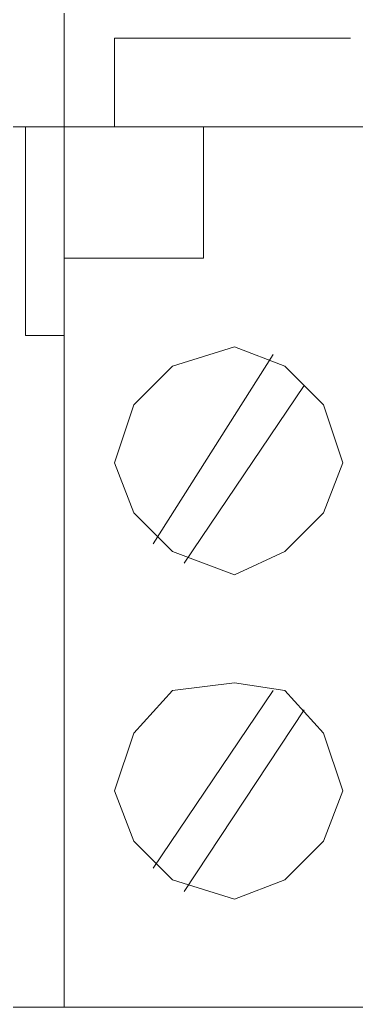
# Model space of a CAD drawing. Header units: millimetres. Extents: x 3 to 291, y 6 to 496.
# Drawn here: x 193.862 to 195.302, y 373.728 to 377.959 of the extents above; entities that cross this region are included whole.
import ezdxf

# ---------------------------------------------------------------- set-up
doc = ezdxf.new("R2010")
doc.units = ezdxf.units.MM
doc.layers.get('0').update_dxf_attribs({"linetype": 'CONTINUOUS'})

msp = doc.modelspace()

# ---------------------------------------------------------------- linework, layer by layer
at = {"color": 7, "linetype": 'Continuous', "lineweight": 20}
for points in [[(192.6627, 381.5533), (194.0525, 381.5533), (194.0525, 373.7277), (192.6627, 373.7277)], [(192.6627, 381.5533), (194.0525, 381.5533), (194.0525, 373.7277), (192.6627, 373.7277)], [(192.6627, 381.5533), (194.0525, 381.5533), (194.0525, 373.7277), (192.6627, 373.7277)], [(192.6627, 381.5533), (194.0525, 381.5533), (194.0525, 373.7277), (192.6627, 373.7277)], [(192.6627, 381.5533), (194.0525, 381.5533), (194.0525, 373.7277), (192.6627, 373.7277)], [(192.6627, 381.5533), (194.0525, 381.5533), (194.0525, 373.7277), (192.6627, 373.7277)], [(192.6627, 381.5533), (194.0525, 381.5533), (194.0525, 373.7277), (192.6627, 373.7277)], [(192.6627, 381.5533), (194.0525, 381.5533), (194.0525, 373.7277), (192.6627, 373.7277)], [(192.6627, 381.5533), (194.0525, 381.5533), (194.0525, 373.7277), (192.6627, 373.7277)], [(192.6627, 381.5533), (194.0525, 381.5533), (194.0525, 373.7277), (192.6627, 373.7277)], [(192.6627, 381.5533), (194.0525, 381.5533), (194.0525, 373.7277), (192.6627, 373.7277)], [(192.6627, 381.5533), (194.0525, 381.5533), (194.0525, 373.7277), (192.6627, 373.7277)], [(192.6627, 381.5533), (194.0525, 381.5533), (194.0525, 373.7277), (192.6627, 373.7277)], [(192.6627, 381.5533), (194.0525, 381.5533), (194.0525, 373.7277), (192.6627, 373.7277)], [(192.6627, 381.5533), (194.0525, 381.5533), (194.0525, 373.7277), (192.6627, 373.7277)], [(192.6627, 381.5533), (194.0525, 381.5533), (194.0525, 373.7277), (192.6627, 373.7277)], [(192.6627, 381.5533), (194.0525, 381.5533), (194.0525, 373.7277), (192.6627, 373.7277)], [(192.6627, 381.5533), (194.0525, 381.5533), (194.0525, 373.7277), (192.6627, 373.7277)], [(192.6627, 381.5533), (194.0525, 381.5533), (194.0525, 373.7277), (192.6627, 373.7277)], [(192.6627, 381.5533), (194.0525, 381.5533), (194.0525, 373.7277), (192.6627, 373.7277)], [(194.0525, 381.5533), (195.4588, 381.5533), (195.4588, 373.7277), (194.0525, 373.7277)], [(194.0525, 381.5533), (195.4588, 381.5533), (195.4588, 373.7277), (194.0525, 373.7277)], [(194.0525, 381.5533), (195.4588, 381.5533), (195.4588, 373.7277), (194.0525, 373.7277)], [(194.0525, 381.5533), (195.4588, 381.5533), (195.4588, 373.7277), (194.0525, 373.7277)], [(194.0525, 381.5533), (195.4588, 381.5533), (195.4588, 373.7277), (194.0525, 373.7277)], [(194.0525, 381.5533), (195.4588, 381.5533), (195.4588, 373.7277), (194.0525, 373.7277)], [(194.0525, 381.5533), (195.4588, 381.5533), (195.4588, 373.7277), (194.0525, 373.7277)], [(194.0525, 381.5533), (195.4588, 381.5533), (195.4588, 373.7277), (194.0525, 373.7277)], [(194.0525, 381.5533), (195.4588, 381.5533), (195.4588, 373.7277), (194.0525, 373.7277)], [(194.0525, 381.5533), (195.4588, 381.5533), (195.4588, 373.7277), (194.0525, 373.7277)], [(194.0525, 381.5533), (195.4588, 381.5533), (195.4588, 373.7277), (194.0525, 373.7277)], [(194.0525, 381.5533), (195.4588, 381.5533), (195.4588, 373.7277), (194.0525, 373.7277)], [(194.0525, 381.5533), (195.4588, 381.5533), (195.4588, 373.7277), (194.0525, 373.7277)], [(194.0525, 381.5533), (195.4588, 381.5533), (195.4588, 373.7277), (194.0525, 373.7277)], [(194.0525, 381.5533), (195.4588, 381.5533), (195.4588, 373.7277), (194.0525, 373.7277)], [(194.0525, 381.5533), (195.4588, 381.5533), (195.4588, 373.7277), (194.0525, 373.7277)], [(194.0525, 381.5533), (195.4588, 381.5533), (195.4588, 373.7277), (194.0525, 373.7277)], [(194.0525, 381.5533), (195.4588, 381.5533), (195.4588, 373.7277), (194.0525, 373.7277)], [(194.0525, 381.5533), (195.4588, 381.5533), (195.4588, 373.7277), (194.0525, 373.7277)], [(194.0525, 381.5533), (195.4588, 381.5533), (195.4588, 373.7277), (194.0525, 373.7277)], [(192.6627, 373.7277), (194.0525, 373.7277), (194.0525, 377.4998), (192.6627, 377.4998)], [(192.6627, 373.7277), (194.0525, 373.7277), (194.0525, 377.4998), (192.6627, 377.4998)], [(192.6627, 373.7277), (194.0525, 373.7277), (194.0525, 377.4998), (192.6627, 377.4998)], [(192.6627, 373.7277), (194.0525, 373.7277), (194.0525, 377.4998), (192.6627, 377.4998)], [(192.6627, 373.7277), (194.0525, 373.7277), (194.0525, 377.4998), (192.6627, 377.4998)], [(192.6627, 373.7277), (194.0525, 373.7277), (194.0525, 377.4998), (192.6627, 377.4998)], [(192.6627, 373.7277), (194.0525, 373.7277), (194.0525, 377.4998), (192.6627, 377.4998)], [(192.6627, 373.7277), (194.0525, 373.7277), (194.0525, 377.4998), (192.6627, 377.4998)], [(192.6627, 373.7277), (194.0525, 373.7277), (194.0525, 377.4998), (192.6627, 377.4998)], [(192.6627, 373.7277), (194.0525, 373.7277), (194.0525, 377.4998), (192.6627, 377.4998)], [(192.6627, 373.7277), (194.0525, 373.7277), (194.0525, 377.4998), (192.6627, 377.4998)], [(192.6627, 373.7277), (194.0525, 373.7277), (194.0525, 377.4998), (192.6627, 377.4998)], [(192.6627, 373.7277), (194.0525, 373.7277), (194.0525, 377.4998), (192.6627, 377.4998)], [(192.6627, 373.7277), (194.0525, 373.7277), (194.0525, 377.4998), (192.6627, 377.4998)], [(192.6627, 373.7277), (194.0525, 373.7277), (194.0525, 377.4998), (192.6627, 377.4998)], [(192.6627, 373.7277), (194.0525, 373.7277), (194.0525, 377.4998), (192.6627, 377.4998)], [(192.6627, 373.7277), (194.0525, 373.7277), (194.0525, 377.4998), (192.6627, 377.4998)], [(192.6627, 373.7277), (194.0525, 373.7277), (194.0525, 377.4998), (192.6627, 377.4998)], [(192.6627, 373.7277), (194.0525, 373.7277), (194.0525, 377.4998), (192.6627, 377.4998)], [(192.6627, 373.7277), (194.0525, 373.7277), (194.0525, 377.4998), (192.6627, 377.4998)], [(194.0525, 377.4998), (193.887, 377.4998), (193.887, 376.6064), (194.0525, 376.6064)], [(194.0525, 377.4998), (193.887, 377.4998), (193.887, 376.6064), (194.0525, 376.6064)], [(194.0525, 377.4998), (193.887, 377.4998), (193.887, 376.6064), (194.0525, 376.6064)], [(194.0525, 377.4998), (193.887, 377.4998), (193.887, 376.6064), (194.0525, 376.6064)], [(194.0525, 377.4998), (193.887, 377.4998), (193.887, 376.6064), (194.0525, 376.6064)], [(194.0525, 377.4998), (193.887, 377.4998), (193.887, 376.6064), (194.0525, 376.6064)], [(194.0525, 377.4998), (193.887, 377.4998), (193.887, 376.6064), (194.0525, 376.6064)], [(194.0525, 377.4998), (193.887, 377.4998), (193.887, 376.6064), (194.0525, 376.6064)], [(194.0525, 377.4998), (193.887, 377.4998), (193.887, 376.6064), (194.0525, 376.6064)], [(194.0525, 377.4998), (193.887, 377.4998), (193.887, 376.6064), (194.0525, 376.6064)], [(194.0525, 377.4998), (193.887, 377.4998), (193.887, 376.6064), (194.0525, 376.6064)], [(194.0525, 377.4998), (193.887, 377.4998), (193.887, 376.6064), (194.0525, 376.6064)], [(194.0525, 377.4998), (193.887, 377.4998), (193.887, 376.6064), (194.0525, 376.6064)], [(194.0525, 377.4998), (193.887, 377.4998), (193.887, 376.6064), (194.0525, 376.6064)], [(194.0525, 377.4998), (193.887, 377.4998), (193.887, 376.6064), (194.0525, 376.6064)], [(194.0525, 377.4998), (193.887, 377.4998), (193.887, 376.6064), (194.0525, 376.6064)], [(194.0525, 377.4998), (193.887, 377.4998), (193.887, 376.6064), (194.0525, 376.6064)], [(194.0525, 377.4998), (193.887, 377.4998), (193.887, 376.6064), (194.0525, 376.6064)], [(194.0525, 377.4998), (193.887, 377.4998), (193.887, 376.6064), (194.0525, 376.6064)], [(194.0525, 377.4998), (193.887, 377.4998), (193.887, 376.6064), (194.0525, 376.6064)], [(194.0525, 373.7277), (195.4588, 373.7277), (195.4588, 377.4998), (194.0525, 377.4998)], [(194.0525, 377.4998), (194.6481, 377.4998), (194.6481, 376.9373), (194.0525, 376.9373)], [(194.0525, 373.7277), (195.4588, 373.7277), (195.4588, 377.4998), (194.0525, 377.4998)], [(194.0525, 377.4998), (194.6481, 377.4998), (194.6481, 376.9373), (194.0525, 376.9373)], [(194.0525, 373.7277), (195.4588, 373.7277), (195.4588, 377.4998), (194.0525, 377.4998)], [(194.0525, 377.4998), (194.6481, 377.4998), (194.6481, 376.9373), (194.0525, 376.9373)], [(194.0525, 373.7277), (195.4588, 373.7277), (195.4588, 377.4998), (194.0525, 377.4998)], [(194.0525, 377.4998), (194.6481, 377.4998), (194.6481, 376.9373), (194.0525, 376.9373)], [(194.0525, 373.7277), (195.4588, 373.7277), (195.4588, 377.4998), (194.0525, 377.4998)], [(194.0525, 377.4998), (194.6481, 377.4998), (194.6481, 376.9373), (194.0525, 376.9373)], [(194.0525, 373.7277), (195.4588, 373.7277), (195.4588, 377.4998), (194.0525, 377.4998)], [(194.0525, 377.4998), (194.6481, 377.4998), (194.6481, 376.9373), (194.0525, 376.9373)], [(194.0525, 373.7277), (195.4588, 373.7277), (195.4588, 377.4998), (194.0525, 377.4998)], [(194.0525, 377.4998), (194.6481, 377.4998), (194.6481, 376.9373), (194.0525, 376.9373)], [(194.0525, 373.7277), (195.4588, 373.7277), (195.4588, 377.4998), (194.0525, 377.4998)], [(194.0525, 377.4998), (194.6481, 377.4998), (194.6481, 376.9373), (194.0525, 376.9373)], [(194.0525, 373.7277), (195.4588, 373.7277), (195.4588, 377.4998), (194.0525, 377.4998)], [(194.0525, 377.4998), (194.6481, 377.4998), (194.6481, 376.9373), (194.0525, 376.9373)], [(194.0525, 373.7277), (195.4588, 373.7277), (195.4588, 377.4998), (194.0525, 377.4998)], [(194.0525, 377.4998), (194.6481, 377.4998), (194.6481, 376.9373), (194.0525, 376.9373)], [(194.0525, 373.7277), (195.4588, 373.7277), (195.4588, 377.4998), (194.0525, 377.4998)], [(194.0525, 377.4998), (194.6481, 377.4998), (194.6481, 376.9373), (194.0525, 376.9373)], [(194.0525, 373.7277), (195.4588, 373.7277), (195.4588, 377.4998), (194.0525, 377.4998)], [(194.0525, 377.4998), (194.6481, 377.4998), (194.6481, 376.9373), (194.0525, 376.9373)], [(194.0525, 373.7277), (195.4588, 373.7277), (195.4588, 377.4998), (194.0525, 377.4998)], [(194.0525, 377.4998), (194.6481, 377.4998), (194.6481, 376.9373), (194.0525, 376.9373)], [(194.0525, 373.7277), (195.4588, 373.7277), (195.4588, 377.4998), (194.0525, 377.4998)], [(194.0525, 377.4998), (194.6481, 377.4998), (194.6481, 376.9373), (194.0525, 376.9373)], [(194.0525, 373.7277), (195.4588, 373.7277), (195.4588, 377.4998), (194.0525, 377.4998)], [(194.0525, 377.4998), (194.6481, 377.4998), (194.6481, 376.9373), (194.0525, 376.9373)], [(194.0525, 373.7277), (195.4588, 373.7277), (195.4588, 377.4998), (194.0525, 377.4998)], [(194.0525, 377.4998), (194.6481, 377.4998), (194.6481, 376.9373), (194.0525, 376.9373)], [(194.0525, 373.7277), (195.4588, 373.7277), (195.4588, 377.4998), (194.0525, 377.4998)], [(194.0525, 377.4998), (194.6481, 377.4998), (194.6481, 376.9373), (194.0525, 376.9373)], [(194.0525, 373.7277), (195.4588, 373.7277), (195.4588, 377.4998), (194.0525, 377.4998)], [(194.0525, 377.4998), (194.6481, 377.4998), (194.6481, 376.9373), (194.0525, 376.9373)], [(194.0525, 373.7277), (195.4588, 373.7277), (195.4588, 377.4998), (194.0525, 377.4998)], [(194.0525, 377.4998), (194.6481, 377.4998), (194.6481, 376.9373), (194.0525, 376.9373)], [(194.0525, 373.7277), (195.4588, 373.7277), (195.4588, 377.4998), (194.0525, 377.4998)], [(194.0525, 377.4998), (194.6481, 377.4998), (194.6481, 376.9373), (194.0525, 376.9373)], [(195.2437, 376.0605), (195.161, 376.3086), (194.9955, 376.4741), (194.7805, 376.5568), (194.5157, 376.4741), (194.3503, 376.3086), (194.2676, 376.0605), (194.3503, 375.8454), (194.5157, 375.6799), (194.7805, 375.5807), (194.9955, 375.6799), (195.161, 375.8454)], [(195.2437, 376.0605), (195.161, 376.3086), (194.9955, 376.4741), (194.7805, 376.5568), (194.5157, 376.4741), (194.3503, 376.3086), (194.2676, 376.0605), (194.3503, 375.8454), (194.5157, 375.6799), (194.7805, 375.5807), (194.9955, 375.6799), (195.161, 375.8454)], [(195.2437, 376.0605), (195.161, 376.3086), (194.9955, 376.4741), (194.7805, 376.5568), (194.5157, 376.4741), (194.3503, 376.3086), (194.2676, 376.0605), (194.3503, 375.8454), (194.5157, 375.6799), (194.7805, 375.5807), (194.9955, 375.6799), (195.161, 375.8454)], [(195.2437, 376.0605), (195.161, 376.3086), (194.9955, 376.4741), (194.7805, 376.5568), (194.5157, 376.4741), (194.3503, 376.3086), (194.2676, 376.0605), (194.3503, 375.8454), (194.5157, 375.6799), (194.7805, 375.5807), (194.9955, 375.6799), (195.161, 375.8454)], [(195.2437, 376.0605), (195.161, 376.3086), (194.9955, 376.4741), (194.7805, 376.5568), (194.5157, 376.4741), (194.3503, 376.3086), (194.2676, 376.0605), (194.3503, 375.8454), (194.5157, 375.6799), (194.7805, 375.5807), (194.9955, 375.6799), (195.161, 375.8454)], [(195.2437, 376.0605), (195.161, 376.3086), (194.9955, 376.4741), (194.7805, 376.5568), (194.5157, 376.4741), (194.3503, 376.3086), (194.2676, 376.0605), (194.3503, 375.8454), (194.5157, 375.6799), (194.7805, 375.5807), (194.9955, 375.6799), (195.161, 375.8454)], [(195.2437, 376.0605), (195.161, 376.3086), (194.9955, 376.4741), (194.7805, 376.5568), (194.5157, 376.4741), (194.3503, 376.3086), (194.2676, 376.0605), (194.3503, 375.8454), (194.5157, 375.6799), (194.7805, 375.5807), (194.9955, 375.6799), (195.161, 375.8454)], [(195.2437, 376.0605), (195.161, 376.3086), (194.9955, 376.4741), (194.7805, 376.5568), (194.5157, 376.4741), (194.3503, 376.3086), (194.2676, 376.0605), (194.3503, 375.8454), (194.5157, 375.6799), (194.7805, 375.5807), (194.9955, 375.6799), (195.161, 375.8454)], [(195.2437, 376.0605), (195.161, 376.3086), (194.9955, 376.4741), (194.7805, 376.5568), (194.5157, 376.4741), (194.3503, 376.3086), (194.2676, 376.0605), (194.3503, 375.8454), (194.5157, 375.6799), (194.7805, 375.5807), (194.9955, 375.6799), (195.161, 375.8454)], [(195.2437, 376.0605), (195.161, 376.3086), (194.9955, 376.4741), (194.7805, 376.5568), (194.5157, 376.4741), (194.3503, 376.3086), (194.2676, 376.0605), (194.3503, 375.8454), (194.5157, 375.6799), (194.7805, 375.5807), (194.9955, 375.6799), (195.161, 375.8454)], [(195.2437, 376.0605), (195.161, 376.3086), (194.9955, 376.4741), (194.7805, 376.5568), (194.5157, 376.4741), (194.3503, 376.3086), (194.2676, 376.0605), (194.3503, 375.8454), (194.5157, 375.6799), (194.7805, 375.5807), (194.9955, 375.6799), (195.161, 375.8454)], [(195.2437, 376.0605), (195.161, 376.3086), (194.9955, 376.4741), (194.7805, 376.5568), (194.5157, 376.4741), (194.3503, 376.3086), (194.2676, 376.0605), (194.3503, 375.8454), (194.5157, 375.6799), (194.7805, 375.5807), (194.9955, 375.6799), (195.161, 375.8454)], [(195.2437, 376.0605), (195.161, 376.3086), (194.9955, 376.4741), (194.7805, 376.5568), (194.5157, 376.4741), (194.3503, 376.3086), (194.2676, 376.0605), (194.3503, 375.8454), (194.5157, 375.6799), (194.7805, 375.5807), (194.9955, 375.6799), (195.161, 375.8454)], [(195.2437, 376.0605), (195.161, 376.3086), (194.9955, 376.4741), (194.7805, 376.5568), (194.5157, 376.4741), (194.3503, 376.3086), (194.2676, 376.0605), (194.3503, 375.8454), (194.5157, 375.6799), (194.7805, 375.5807), (194.9955, 375.6799), (195.161, 375.8454)], [(195.2437, 376.0605), (195.161, 376.3086), (194.9955, 376.4741), (194.7805, 376.5568), (194.5157, 376.4741), (194.3503, 376.3086), (194.2676, 376.0605), (194.3503, 375.8454), (194.5157, 375.6799), (194.7805, 375.5807), (194.9955, 375.6799), (195.161, 375.8454)], [(195.2437, 376.0605), (195.161, 376.3086), (194.9955, 376.4741), (194.7805, 376.5568), (194.5157, 376.4741), (194.3503, 376.3086), (194.2676, 376.0605), (194.3503, 375.8454), (194.5157, 375.6799), (194.7805, 375.5807), (194.9955, 375.6799), (195.161, 375.8454)], [(195.2437, 376.0605), (195.161, 376.3086), (194.9955, 376.4741), (194.7805, 376.5568), (194.5157, 376.4741), (194.3503, 376.3086), (194.2676, 376.0605), (194.3503, 375.8454), (194.5157, 375.6799), (194.7805, 375.5807), (194.9955, 375.6799), (195.161, 375.8454)], [(195.2437, 376.0605), (195.161, 376.3086), (194.9955, 376.4741), (194.7805, 376.5568), (194.5157, 376.4741), (194.3503, 376.3086), (194.2676, 376.0605), (194.3503, 375.8454), (194.5157, 375.6799), (194.7805, 375.5807), (194.9955, 375.6799), (195.161, 375.8454)], [(195.2437, 376.0605), (195.161, 376.3086), (194.9955, 376.4741), (194.7805, 376.5568), (194.5157, 376.4741), (194.3503, 376.3086), (194.2676, 376.0605), (194.3503, 375.8454), (194.5157, 375.6799), (194.7805, 375.5807), (194.9955, 375.6799), (195.161, 375.8454)], [(195.2437, 376.0605), (195.161, 376.3086), (194.9955, 376.4741), (194.7805, 376.5568), (194.5157, 376.4741), (194.3503, 376.3086), (194.2676, 376.0605), (194.3503, 375.8454), (194.5157, 375.6799), (194.7805, 375.5807), (194.9955, 375.6799), (195.161, 375.8454)], [(195.2437, 374.6542), (195.161, 374.9023), (194.9955, 375.0843), (194.7805, 375.1174), (194.5157, 375.0843), (194.3503, 374.9023), (194.2676, 374.6542), (194.3503, 374.4391), (194.5157, 374.2736), (194.7805, 374.1909), (194.9955, 374.2736), (195.161, 374.4391)], [(195.2437, 374.6542), (195.161, 374.9023), (194.9955, 375.0843), (194.7805, 375.1174), (194.5157, 375.0843), (194.3503, 374.9023), (194.2676, 374.6542), (194.3503, 374.4391), (194.5157, 374.2736), (194.7805, 374.1909), (194.9955, 374.2736), (195.161, 374.4391)], [(195.2437, 374.6542), (195.161, 374.9023), (194.9955, 375.0843), (194.7805, 375.1174), (194.5157, 375.0843), (194.3503, 374.9023), (194.2676, 374.6542), (194.3503, 374.4391), (194.5157, 374.2736), (194.7805, 374.1909), (194.9955, 374.2736), (195.161, 374.4391)], [(195.2437, 374.6542), (195.161, 374.9023), (194.9955, 375.0843), (194.7805, 375.1174), (194.5157, 375.0843), (194.3503, 374.9023), (194.2676, 374.6542), (194.3503, 374.4391), (194.5157, 374.2736), (194.7805, 374.1909), (194.9955, 374.2736), (195.161, 374.4391)], [(195.2437, 374.6542), (195.161, 374.9023), (194.9955, 375.0843), (194.7805, 375.1174), (194.5157, 375.0843), (194.3503, 374.9023), (194.2676, 374.6542), (194.3503, 374.4391), (194.5157, 374.2736), (194.7805, 374.1909), (194.9955, 374.2736), (195.161, 374.4391)], [(195.2437, 374.6542), (195.161, 374.9023), (194.9955, 375.0843), (194.7805, 375.1174), (194.5157, 375.0843), (194.3503, 374.9023), (194.2676, 374.6542), (194.3503, 374.4391), (194.5157, 374.2736), (194.7805, 374.1909), (194.9955, 374.2736), (195.161, 374.4391)], [(195.2437, 374.6542), (195.161, 374.9023), (194.9955, 375.0843), (194.7805, 375.1174), (194.5157, 375.0843), (194.3503, 374.9023), (194.2676, 374.6542), (194.3503, 374.4391), (194.5157, 374.2736), (194.7805, 374.1909), (194.9955, 374.2736), (195.161, 374.4391)], [(195.2437, 374.6542), (195.161, 374.9023), (194.9955, 375.0843), (194.7805, 375.1174), (194.5157, 375.0843), (194.3503, 374.9023), (194.2676, 374.6542), (194.3503, 374.4391), (194.5157, 374.2736), (194.7805, 374.1909), (194.9955, 374.2736), (195.161, 374.4391)], [(195.2437, 374.6542), (195.161, 374.9023), (194.9955, 375.0843), (194.7805, 375.1174), (194.5157, 375.0843), (194.3503, 374.9023), (194.2676, 374.6542), (194.3503, 374.4391), (194.5157, 374.2736), (194.7805, 374.1909), (194.9955, 374.2736), (195.161, 374.4391)], [(195.2437, 374.6542), (195.161, 374.9023), (194.9955, 375.0843), (194.7805, 375.1174), (194.5157, 375.0843), (194.3503, 374.9023), (194.2676, 374.6542), (194.3503, 374.4391), (194.5157, 374.2736), (194.7805, 374.1909), (194.9955, 374.2736), (195.161, 374.4391)], [(195.2437, 374.6542), (195.161, 374.9023), (194.9955, 375.0843), (194.7805, 375.1174), (194.5157, 375.0843), (194.3503, 374.9023), (194.2676, 374.6542), (194.3503, 374.4391), (194.5157, 374.2736), (194.7805, 374.1909), (194.9955, 374.2736), (195.161, 374.4391)], [(195.2437, 374.6542), (195.161, 374.9023), (194.9955, 375.0843), (194.7805, 375.1174), (194.5157, 375.0843), (194.3503, 374.9023), (194.2676, 374.6542), (194.3503, 374.4391), (194.5157, 374.2736), (194.7805, 374.1909), (194.9955, 374.2736), (195.161, 374.4391)], [(195.2437, 374.6542), (195.161, 374.9023), (194.9955, 375.0843), (194.7805, 375.1174), (194.5157, 375.0843), (194.3503, 374.9023), (194.2676, 374.6542), (194.3503, 374.4391), (194.5157, 374.2736), (194.7805, 374.1909), (194.9955, 374.2736), (195.161, 374.4391)], [(195.2437, 374.6542), (195.161, 374.9023), (194.9955, 375.0843), (194.7805, 375.1174), (194.5157, 375.0843), (194.3503, 374.9023), (194.2676, 374.6542), (194.3503, 374.4391), (194.5157, 374.2736), (194.7805, 374.1909), (194.9955, 374.2736), (195.161, 374.4391)], [(195.2437, 374.6542), (195.161, 374.9023), (194.9955, 375.0843), (194.7805, 375.1174), (194.5157, 375.0843), (194.3503, 374.9023), (194.2676, 374.6542), (194.3503, 374.4391), (194.5157, 374.2736), (194.7805, 374.1909), (194.9955, 374.2736), (195.161, 374.4391)], [(195.2437, 374.6542), (195.161, 374.9023), (194.9955, 375.0843), (194.7805, 375.1174), (194.5157, 375.0843), (194.3503, 374.9023), (194.2676, 374.6542), (194.3503, 374.4391), (194.5157, 374.2736), (194.7805, 374.1909), (194.9955, 374.2736), (195.161, 374.4391)], [(195.2437, 374.6542), (195.161, 374.9023), (194.9955, 375.0843), (194.7805, 375.1174), (194.5157, 375.0843), (194.3503, 374.9023), (194.2676, 374.6542), (194.3503, 374.4391), (194.5157, 374.2736), (194.7805, 374.1909), (194.9955, 374.2736), (195.161, 374.4391)], [(195.2437, 374.6542), (195.161, 374.9023), (194.9955, 375.0843), (194.7805, 375.1174), (194.5157, 375.0843), (194.3503, 374.9023), (194.2676, 374.6542), (194.3503, 374.4391), (194.5157, 374.2736), (194.7805, 374.1909), (194.9955, 374.2736), (195.161, 374.4391)], [(195.2437, 374.6542), (195.161, 374.9023), (194.9955, 375.0843), (194.7805, 375.1174), (194.5157, 375.0843), (194.3503, 374.9023), (194.2676, 374.6542), (194.3503, 374.4391), (194.5157, 374.2736), (194.7805, 374.1909), (194.9955, 374.2736), (195.161, 374.4391)], [(195.2437, 374.6542), (195.161, 374.9023), (194.9955, 375.0843), (194.7805, 375.1174), (194.5157, 375.0843), (194.3503, 374.9023), (194.2676, 374.6542), (194.3503, 374.4391), (194.5157, 374.2736), (194.7805, 374.1909), (194.9955, 374.2736), (195.161, 374.4391)]]:
    msp.add_lwpolyline(points, close=True, dxfattribs=at)
for points in [[(194.2676, 377.4998), (194.2676, 377.8804), (195.2768, 377.8804)], [(194.2676, 377.4998), (194.2676, 377.8804), (195.2768, 377.8804)], [(194.2676, 377.4998), (194.2676, 377.8804), (195.2768, 377.8804)], [(194.2676, 377.4998), (194.2676, 377.8804), (195.2768, 377.8804)], [(194.2676, 377.4998), (194.2676, 377.8804), (195.2768, 377.8804)], [(194.2676, 377.4998), (194.2676, 377.8804), (195.2768, 377.8804)], [(194.2676, 377.4998), (194.2676, 377.8804), (195.2768, 377.8804)], [(194.2676, 377.4998), (194.2676, 377.8804), (195.2768, 377.8804)], [(194.2676, 377.4998), (194.2676, 377.8804), (195.2768, 377.8804)], [(194.2676, 377.4998), (194.2676, 377.8804), (195.2768, 377.8804)], [(194.2676, 377.4998), (194.2676, 377.8804), (195.2768, 377.8804)], [(194.2676, 377.4998), (194.2676, 377.8804), (195.2768, 377.8804)], [(194.2676, 377.4998), (194.2676, 377.8804), (195.2768, 377.8804)], [(194.2676, 377.4998), (194.2676, 377.8804), (195.2768, 377.8804)], [(194.2676, 377.4998), (194.2676, 377.8804), (195.2768, 377.8804)], [(194.2676, 377.4998), (194.2676, 377.8804), (195.2768, 377.8804)], [(194.2676, 377.4998), (194.2676, 377.8804), (195.2768, 377.8804)], [(194.2676, 377.4998), (194.2676, 377.8804), (195.2768, 377.8804)], [(194.2676, 377.4998), (194.2676, 377.8804), (195.2768, 377.8804)], [(194.2676, 377.4998), (194.2676, 377.8804), (195.2768, 377.8804)], [(194.433, 375.713), (194.9459, 376.5237), (194.9459, 376.5237)], [(194.433, 375.713), (194.9459, 376.5237), (194.9459, 376.5237)], [(194.433, 375.713), (194.9459, 376.5237), (194.9459, 376.5237)], [(194.433, 375.713), (194.9459, 376.5237), (194.9459, 376.5237)], [(194.433, 375.713), (194.9459, 376.5237), (194.9459, 376.5237)], [(194.433, 375.713), (194.9459, 376.5237), (194.9459, 376.5237)], [(194.433, 375.713), (194.9459, 376.5237), (194.9459, 376.5237)], [(194.433, 375.713), (194.9459, 376.5237), (194.9459, 376.5237)], [(194.433, 375.713), (194.9459, 376.5237), (194.9459, 376.5237)], [(194.433, 375.713), (194.9459, 376.5237), (194.9459, 376.5237)], [(194.433, 375.713), (194.9459, 376.5237), (194.9459, 376.5237)], [(194.433, 375.713), (194.9459, 376.5237), (194.9459, 376.5237)], [(194.433, 375.713), (194.9459, 376.5237), (194.9459, 376.5237)], [(194.433, 375.713), (194.9459, 376.5237), (194.9459, 376.5237)], [(194.433, 375.713), (194.9459, 376.5237), (194.9459, 376.5237)], [(194.433, 375.713), (194.9459, 376.5237), (194.9459, 376.5237)], [(194.433, 375.713), (194.9459, 376.5237), (194.9459, 376.5237)], [(194.433, 375.713), (194.9459, 376.5237), (194.9459, 376.5237)], [(194.433, 375.713), (194.9459, 376.5237), (194.9459, 376.5237)], [(194.433, 375.713), (194.9459, 376.5237), (194.9459, 376.5237)], [(194.5654, 375.6303), (195.0783, 376.3913), (195.0783, 376.3913)], [(194.5654, 375.6303), (195.0783, 376.3913), (195.0783, 376.3913)], [(194.5654, 375.6303), (195.0783, 376.3913), (195.0783, 376.3913)], [(194.5654, 375.6303), (195.0783, 376.3913), (195.0783, 376.3913)], [(194.5654, 375.6303), (195.0783, 376.3913), (195.0783, 376.3913)], [(194.5654, 375.6303), (195.0783, 376.3913), (195.0783, 376.3913)], [(194.5654, 375.6303), (195.0783, 376.3913), (195.0783, 376.3913)], [(194.5654, 375.6303), (195.0783, 376.3913), (195.0783, 376.3913)], [(194.5654, 375.6303), (195.0783, 376.3913), (195.0783, 376.3913)], [(194.5654, 375.6303), (195.0783, 376.3913), (195.0783, 376.3913)], [(194.5654, 375.6303), (195.0783, 376.3913), (195.0783, 376.3913)], [(194.5654, 375.6303), (195.0783, 376.3913), (195.0783, 376.3913)], [(194.5654, 375.6303), (195.0783, 376.3913), (195.0783, 376.3913)], [(194.5654, 375.6303), (195.0783, 376.3913), (195.0783, 376.3913)], [(194.5654, 375.6303), (195.0783, 376.3913), (195.0783, 376.3913)], [(194.5654, 375.6303), (195.0783, 376.3913), (195.0783, 376.3913)], [(194.5654, 375.6303), (195.0783, 376.3913), (195.0783, 376.3913)], [(194.5654, 375.6303), (195.0783, 376.3913), (195.0783, 376.3913)], [(194.5654, 375.6303), (195.0783, 376.3913), (195.0783, 376.3913)], [(194.5654, 375.6303), (195.0783, 376.3913), (195.0783, 376.3913)], [(194.433, 374.3233), (194.9459, 375.0843), (194.9459, 375.0843)], [(194.433, 374.3233), (194.9459, 375.0843), (194.9459, 375.0843)], [(194.433, 374.3233), (194.9459, 375.0843), (194.9459, 375.0843)], [(194.433, 374.3233), (194.9459, 375.0843), (194.9459, 375.0843)], [(194.433, 374.3233), (194.9459, 375.0843), (194.9459, 375.0843)], [(194.433, 374.3233), (194.9459, 375.0843), (194.9459, 375.0843)], [(194.433, 374.3233), (194.9459, 375.0843), (194.9459, 375.0843)], [(194.433, 374.3233), (194.9459, 375.0843), (194.9459, 375.0843)], [(194.433, 374.3233), (194.9459, 375.0843), (194.9459, 375.0843)], [(194.433, 374.3233), (194.9459, 375.0843), (194.9459, 375.0843)], [(194.433, 374.3233), (194.9459, 375.0843), (194.9459, 375.0843)], [(194.433, 374.3233), (194.9459, 375.0843), (194.9459, 375.0843)], [(194.433, 374.3233), (194.9459, 375.0843), (194.9459, 375.0843)], [(194.433, 374.3233), (194.9459, 375.0843), (194.9459, 375.0843)], [(194.433, 374.3233), (194.9459, 375.0843), (194.9459, 375.0843)], [(194.433, 374.3233), (194.9459, 375.0843), (194.9459, 375.0843)], [(194.433, 374.3233), (194.9459, 375.0843), (194.9459, 375.0843)], [(194.433, 374.3233), (194.9459, 375.0843), (194.9459, 375.0843)], [(194.433, 374.3233), (194.9459, 375.0843), (194.9459, 375.0843)], [(194.433, 374.3233), (194.9459, 375.0843), (194.9459, 375.0843)], [(194.5654, 374.224), (195.0783, 375.0016), (195.0783, 375.0016)], [(194.5654, 374.224), (195.0783, 375.0016), (195.0783, 375.0016)], [(194.5654, 374.224), (195.0783, 375.0016), (195.0783, 375.0016)], [(194.5654, 374.224), (195.0783, 375.0016), (195.0783, 375.0016)], [(194.5654, 374.224), (195.0783, 375.0016), (195.0783, 375.0016)], [(194.5654, 374.224), (195.0783, 375.0016), (195.0783, 375.0016)], [(194.5654, 374.224), (195.0783, 375.0016), (195.0783, 375.0016)], [(194.5654, 374.224), (195.0783, 375.0016), (195.0783, 375.0016)], [(194.5654, 374.224), (195.0783, 375.0016), (195.0783, 375.0016)], [(194.5654, 374.224), (195.0783, 375.0016), (195.0783, 375.0016)], [(194.5654, 374.224), (195.0783, 375.0016), (195.0783, 375.0016)], [(194.5654, 374.224), (195.0783, 375.0016), (195.0783, 375.0016)], [(194.5654, 374.224), (195.0783, 375.0016), (195.0783, 375.0016)], [(194.5654, 374.224), (195.0783, 375.0016), (195.0783, 375.0016)], [(194.5654, 374.224), (195.0783, 375.0016), (195.0783, 375.0016)], [(194.5654, 374.224), (195.0783, 375.0016), (195.0783, 375.0016)], [(194.5654, 374.224), (195.0783, 375.0016), (195.0783, 375.0016)], [(194.5654, 374.224), (195.0783, 375.0016), (195.0783, 375.0016)], [(194.5654, 374.224), (195.0783, 375.0016), (195.0783, 375.0016)], [(194.5654, 374.224), (195.0783, 375.0016), (195.0783, 375.0016)]]:
    msp.add_lwpolyline(points, dxfattribs=at)

doc.saveas('drawing.dxf')
